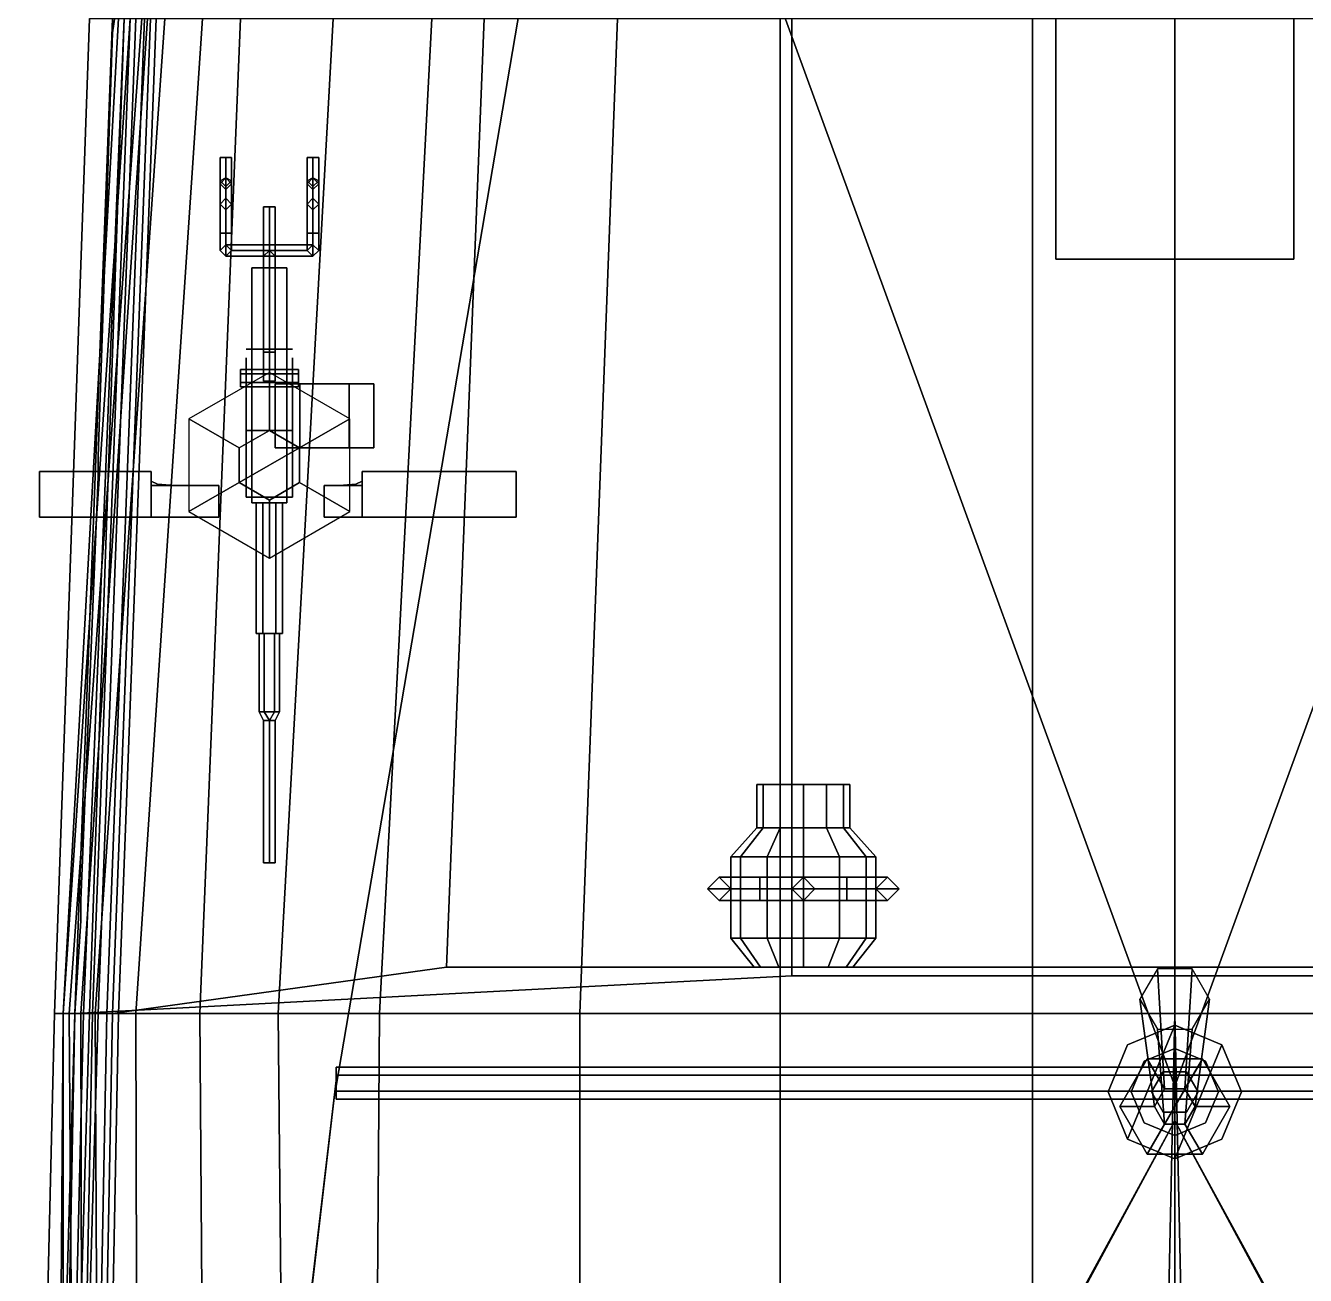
# Model space of a CAD drawing. Header units: millimetres. Extents: x -4.2 to 4.2, y -39.9 to 21.5.
# Drawn here: x -3.96 to 0.45, y -1.182 to 3.125 of the extents above; entities that cross this region are included whole.
import ezdxf

# ---------------------------------------------------------------- set-up
doc = ezdxf.new("R2010")
doc.units = ezdxf.units.MM
for name, color, linetype in [('gun', 1, 'Continuous'), ('railings', 6, 'Continuous'), ('sleeve', 5, 'Continuous'), ('superstructure', 3, 'Continuous'), ('turret', 2, 'Continuous')]:
    doc.layers.add(name, color=color, linetype=linetype)

msp = doc.modelspace()

# ---------------------------------------------------------------- linework, layer by layer
for points in [[(-3.74, 3.15, 1.76), (-3.62, 3.15, 1.76), (-3.76, -0.28, 1.75), (-3.86, -0.28, 1.75)], [(-3.74, 3.15, 1.89), (-3.74, 3.15, 1.76), (-3.86, -0.28, 1.75), (-3.86, -0.28, 1.88)], [(-3.62, 3.15, 1.9), (-3.74, 3.15, 1.89), (-3.86, -0.28, 1.88), (-3.74, -0.28, 1.89)], [(-3.6, 3.15, 0.4), (-3.56, 3.15), (-3.81, -0.28), (-3.83, -0.28, 0.4)], [(-3.62, 3.15, 1.76), (-3.64, 3.15, 0.93), (-3.83, -0.28, 0.93), (-3.76, -0.28, 1.75)], [(-3.64, 3.15, 0.93), (-3.6, 3.15, 0.4), (-3.83, -0.28, 0.4), (-3.83, -0.28, 0.93)], [(-3.56, 3.15), (-3.54, 3.15, -0.19), (-3.77, -0.28, -0.19), (-3.81, -0.28)], [(-3.66, 3.15, 2.86), (-3.66, 3.15, 2.75), (-3.79, -0.28, 2.75), (-3.79, -0.28, 2.86)], [(-3.66, 3.15, 2.75), (-3.58, 3.15, 2.74), (-3.71, -0.28, 2.74), (-3.79, -0.28, 2.75)], [(-3.54, 3.15, -0.19), (-3.48, 3.15, -0.43), (-3.72, -0.28, -0.43), (-3.77, -0.28, -0.19)], [(-3.58, 3.15, 2.74), (-3.62, 3.15, 1.9), (-3.74, -0.28, 1.89), (-3.71, -0.28, 2.74)], [(-3.48, 3.15, -0.43), (-3.35, 3.15, -0.81), (-3.58, -0.28, -0.81), (-3.72, -0.28, -0.43)], [(-3.66, -0.28, 1.89), (-2.51, -0.12, 1.89), (-2.38, 3.15, 1.9), (-3.53, 3.15, 1.9)], [(-3.35, 3.15, -0.81), (-3.22, 3.15, -1.08), (-3.36, -0.28, -1.19), (-3.58, -0.28, -0.81)], [(-3.22, 3.15, -1.08), (-2.9, 3.15, -1.46), (-3.09, -0.28, -1.46), (-3.36, -0.28, -1.19)], [(-2.9, 3.15, -1.46), (-2.56, 3.15, -1.69), (-2.74, -0.28, -1.69), (-3.09, -0.28, -1.46)], [(-2.56, 3.15, -1.69), (-1.92, 3.15, -2), (-2.05, -0.28, -2.01), (-2.74, -0.28, -1.69)], [(-1.92, 3.15, -2), (-1.36, 3.15, -2.19), (-1.36, -0.28, -2.19), (-2.05, -0.28, -2.01)], [(-1.36, 3.15, -2.19), (-0.49, 3.15, -2.33), (-0.49, -0.28, -2.33), (-1.36, -0.28, -2.19)], [(0, -0.28, -2.33), (-0.49, -0.28, -2.33), (-0.49, 3.15, -2.33), (0, 3.15, -2.33)], [(0, 3.15, -2.33), (0.49, 3.15, -2.33), (0.49, -0.28, -2.33), (0, -0.28, -2.33)], [(-3.2239, 1.67, 5.39), (-3.12, 1.73, 5.39), (-3.12, 1.93, 4.15), (-3.3971, 1.77, 4.15)], [(-3.12, 1.73, 5.39), (-3.0161, 1.67, 5.39), (-2.8429, 1.77, 4.15), (-3.12, 1.93, 4.15)], [(-3.2239, 1.55, 5.39), (-3.2239, 1.67, 5.39), (-3.3971, 1.77, 4.15), (-3.3971, 1.45, 4.15)], [(-3.0161, 1.67, 5.39), (-3.0161, 1.55, 5.39), (-2.8429, 1.45, 4.15), (-2.8429, 1.77, 4.15)], [(-3.12, 1.49, 5.39), (-3.2239, 1.55, 5.39), (-3.3971, 1.45, 4.15), (-3.12, 1.29, 4.15)], [(-3.0161, 1.55, 5.39), (-3.12, 1.49, 5.39), (-3.12, 1.29, 4.15), (-2.8429, 1.45, 4.15)], [(-3.66, -0.28, 1.89), (3.66, -0.28, 1.89), (2.51, -0.12, 1.89), (-2.51, -0.12, 1.89)], [(-0.06, -0.1261, 1.89), (-0.12, -0.23, 1.89), (-0.07, -0.6, 15.18), (-0.035, -0.5394, 15.18)], [(0.06, -0.1261, 1.89), (-0.06, -0.1261, 1.89), (-0.035, -0.5394, 15.18), (0.035, -0.5394, 15.18)], [(0.12, -0.23, 1.89), (0.06, -0.1261, 1.89), (0.035, -0.5394, 15.18), (0.07, -0.6, 15.18)], [(-0.12, -0.23, 1.89), (-0.06, -0.3339, 1.89), (-0.035, -0.6606, 15.18), (-0.07, -0.6, 15.18)], [(0.06, -0.3339, 1.89), (0.12, -0.23, 1.89), (0.07, -0.6, 15.18), (0.035, -0.6606, 15.18)], [(-3.74, -0.28, 1.89), (-3.86, -0.28, 1.88), (-3.96, -4.44, 1.91), (-3.86, -4.44, 1.92)], [(-3.86, -0.28, 1.75), (-3.76, -0.28, 1.75), (-3.86, -4.44, 1.78), (-3.96, -4.44, 1.83)], [(-3.86, -0.28, 1.88), (-3.86, -0.28, 1.75), (-3.96, -4.44, 1.83), (-3.96, -4.44, 1.91)], [(-3.79, -0.28, 2.86), (-3.79, -0.28, 2.75), (-3.91, -4.44, 2.69), (-3.87, -4.44, 2.82)], [(-3.79, -0.28, 2.75), (-3.71, -0.28, 2.74), (-3.83, -4.44, 2.68), (-3.91, -4.44, 2.69)], [(-3.71, -0.28, 2.74), (-3.74, -0.28, 1.89), (-3.86, -4.44, 1.92), (-3.83, -4.44, 2.68)], [(-3.76, -0.28, 1.75), (-3.83, -0.28, 0.93), (-3.86, -4.44, 0.93), (-3.86, -4.44, 1.78)], [(-3.83, -0.28, 0.93), (-3.83, -0.28, 0.4), (-3.83, -4.44, 0.4), (-3.86, -4.44, 0.93)], [(-3.83, -0.28, 0.4), (-3.81, -0.28), (-3.78, -4.44), (-3.83, -4.44, 0.4)], [(-3.81, -0.28), (-3.77, -0.28, -0.19), (-3.76, -4.44, -0.19), (-3.78, -4.44)], [(-3.77, -0.28, -0.19), (-3.72, -0.28, -0.43), (-3.7, -4.44, -0.43), (-3.76, -4.44, -0.19)], [(-3.74, -4.44, 1.92), (3.74, -4.44, 1.92), (3.66, -0.28, 1.89), (-3.66, -0.28, 1.89)], [(-3.72, -0.28, -0.43), (-3.58, -0.28, -0.81), (-3.57, -4.44, -0.81), (-3.7, -4.44, -0.43)], [(-3.58, -0.28, -0.81), (-3.36, -0.28, -1.19), (-3.33, -4.44, -1.19), (-3.57, -4.44, -0.81)], [(-3.36, -0.28, -1.19), (-3.09, -0.28, -1.46), (-3.05, -4.44, -1.46), (-3.33, -4.44, -1.19)], [(-3.09, -0.28, -1.46), (-2.74, -0.28, -1.69), (-2.77, -4.44, -1.65), (-3.05, -4.44, -1.46)], [(-2.74, -0.28, -1.69), (-2.05, -0.28, -2.01), (-2.05, -4.44, -2.01), (-2.77, -4.44, -1.65)], [(-2.05, -0.28, -2.01), (-1.36, -0.28, -2.19), (-1.36, -4.44, -2.19), (-2.05, -4.44, -2.01)], [(-1.36, -0.28, -2.19), (-0.49, -0.28, -2.33), (-0.49, -4.44, -2.33), (-1.36, -4.44, -2.19)], [(-0.09, -4.44, -2.33), (-0.49, -4.44, -2.33), (-0.49, -0.28, -2.33), (0, -0.28, -2.33)], [(0, -4.44, -2.39), (-0.09, -4.44, -2.37), (0, -0.28, -2.33)], [(0, -0.28, -2.33), (0, -0.28, -2.33), (0.09, -4.44, -2.37), (0, -4.44, -2.39)], [(0, -0.28, -2.33), (0.49, -0.28, -2.33), (0.49, -4.44, -2.33), (0.09, -4.44, -2.33)], [(0, -0.28, -2.33), (0, -0.28, -2.33), (0.09, -4.44, -2.33), (0.09, -4.44, -2.37)], [(-0.1626, -0.7126, 16.32), (0, -0.32, 16.32), (-0.1626, -0.3874, 16.32), (-0.23, -0.55, 16.32)], [(0, -0.32, 16.01), (-0.1626, -0.3874, 16.01), (-0.1626, -0.3874, 16.32), (0, -0.32, 16.32)], [(0, -0.78, 16.32), (0.1626, -0.3874, 16.32), (0, -0.32, 16.32), (-0.1626, -0.7126, 16.32)], [(-0.06, -0.3339, 1.89), (0.06, -0.3339, 1.89), (0.035, -0.6606, 15.18), (-0.035, -0.6606, 15.18)], [(0.1626, -0.3874, 16.01), (0, -0.32, 16.01), (0, -0.32, 16.32), (0.1626, -0.3874, 16.32)], [(-0.1626, -0.3874, 16.01), (-0.23, -0.55, 16.01), (-0.23, -0.55, 16.32), (-0.1626, -0.3874, 16.32)], [(0.1626, -0.7126, 16.32), (0.23, -0.55, 16.32), (0.1626, -0.3874, 16.32), (0, -0.78, 16.32)], [(0.23, -0.55, 16.01), (0.1626, -0.3874, 16.01), (0.1626, -0.3874, 16.32), (0.23, -0.55, 16.32)], [(-0.095, -0.4355, 15.25), (-0.19, -0.6, 15.25), (-0.19, -0.6, 15.65), (-0.095, -0.4355, 15.65)], [(-0.035, -0.5394, 15.18), (-0.07, -0.6, 15.18), (-0.19, -0.6, 15.25), (-0.095, -0.4355, 15.25)], [(-0.095, -0.7645, 15.65), (0.095, -0.4355, 15.65), (-0.095, -0.4355, 15.65), (-0.19, -0.6, 15.65)], [(0, -0.4, 15.78), (-0.1061, -0.4439, 15.78), (-0.1061, -0.4439, 16.01), (0, -0.4, 16.01)], [(0.095, -0.4355, 15.25), (-0.095, -0.4355, 15.25), (-0.095, -0.4355, 15.65), (0.095, -0.4355, 15.65)], [(0.035, -0.5394, 15.18), (-0.035, -0.5394, 15.18), (-0.095, -0.4355, 15.25), (0.095, -0.4355, 15.25)], [(0.095, -0.7645, 15.65), (0.19, -0.6, 15.65), (0.095, -0.4355, 15.65), (-0.095, -0.7645, 15.65)], [(0.1061, -0.4439, 15.78), (0, -0.4, 15.78), (0, -0.4, 16.01), (0.1061, -0.4439, 16.01)], [(0.07, -0.6, 15.18), (0.035, -0.5394, 15.18), (0.095, -0.4355, 15.25), (0.19, -0.6, 15.25)], [(0.19, -0.6, 15.25), (0.095, -0.4355, 15.25), (0.095, -0.4355, 15.65), (0.19, -0.6, 15.65)], [(-2.89, -0.465, 12.26), (-2.89, -0.4925, 12.3076), (2.89, -0.4925, 12.3076), (2.89, -0.465, 12.26)], [(-2.89, -0.4925, 12.2124), (-2.89, -0.465, 12.26), (2.89, -0.465, 12.26), (2.89, -0.4925, 12.2124)], [(-0.1061, -0.4439, 15.78), (-0.15, -0.55, 15.78), (-0.15, -0.55, 16.01), (-0.1061, -0.4439, 16.01)], [(-0.04, -0.4807, 15.65), (-0.08, -0.55, 15.65), (-0.08, -0.55, 15.78), (-0.04, -0.4807, 15.78)], [(0.04, -0.4807, 15.65), (-0.04, -0.4807, 15.65), (-0.04, -0.4807, 15.78), (0.04, -0.4807, 15.78)], [(0.08, -0.55, 15.65), (0.04, -0.4807, 15.65), (0.04, -0.4807, 15.78), (0.08, -0.55, 15.78)], [(0.15, -0.55, 15.78), (0.1061, -0.4439, 15.78), (0.1061, -0.4439, 16.01), (0.15, -0.55, 16.01)], [(-2.89, -0.4925, 12.3076), (-2.89, -0.5475, 12.3076), (2.89, -0.5475, 12.3076), (2.89, -0.4925, 12.3076)], [(-2.89, -0.5475, 12.2124), (-2.89, -0.4925, 12.2124), (2.89, -0.4925, 12.2124), (2.89, -0.5475, 12.2124)], [(-2.89, -0.5475, 12.3076), (-2.89, -0.575, 12.26), (2.89, -0.575, 12.26), (2.89, -0.5475, 12.3076)], [(-2.89, -0.575, 12.26), (-2.89, -0.5475, 12.2124), (2.89, -0.5475, 12.2124), (2.89, -0.575, 12.26)], [(-0.23, -0.55, 16.01), (-0.1626, -0.7126, 16.01), (-0.1626, -0.7126, 16.32), (-0.23, -0.55, 16.32)], [(-0.15, -0.55, 15.78), (-0.1061, -0.6561, 15.78), (-0.1061, -0.6561, 16.01), (-0.15, -0.55, 16.01)], [(-0.08, -0.55, 15.65), (-0.04, -0.6193, 15.65), (-0.04, -0.6193, 15.78), (-0.08, -0.55, 15.78)], [(0.04, -0.6193, 15.65), (0.08, -0.55, 15.65), (0.08, -0.55, 15.78), (0.04, -0.6193, 15.78)], [(0.1061, -0.6561, 15.78), (0.15, -0.55, 15.78), (0.15, -0.55, 16.01), (0.1061, -0.6561, 16.01)], [(0.1626, -0.7126, 16.01), (0.23, -0.55, 16.01), (0.23, -0.55, 16.32), (0.1626, -0.7126, 16.32)], [(-0.19, -0.6, 15.25), (-0.095, -0.7645, 15.25), (-0.095, -0.7645, 15.65), (-0.19, -0.6, 15.65)], [(-0.07, -0.6, 15.18), (-0.035, -0.6606, 15.18), (-0.095, -0.7645, 15.25), (-0.19, -0.6, 15.25)], [(0.035, -0.6606, 15.18), (0.07, -0.6, 15.18), (0.19, -0.6, 15.25), (0.095, -0.7645, 15.25)], [(0.095, -0.7645, 15.25), (0.19, -0.6, 15.25), (0.19, -0.6, 15.65), (0.095, -0.7645, 15.65)], [(-0.1061, -0.6561, 15.78), (0, -0.7, 15.78), (0, -0.7, 16.01), (-0.1061, -0.6561, 16.01)], [(-0.035, -0.6606, 15.18), (0.035, -0.6606, 15.18), (0.095, -0.7645, 15.25), (-0.095, -0.7645, 15.25)], [(-0.04, -0.6193, 15.65), (0.04, -0.6193, 15.65), (0.04, -0.6193, 15.78), (-0.04, -0.6193, 15.78)], [(0, -0.7, 15.78), (0.1061, -0.6561, 15.78), (0.1061, -0.6561, 16.01), (0, -0.7, 16.01)], [(-0.1626, -0.7126, 16.01), (0, -0.78, 16.01), (0, -0.78, 16.32), (-0.1626, -0.7126, 16.32)], [(0, -0.78, 16.01), (0.1626, -0.7126, 16.01), (0.1626, -0.7126, 16.32), (0, -0.78, 16.32)], [(-0.095, -0.7645, 15.25), (0.095, -0.7645, 15.25), (0.095, -0.7645, 15.65), (-0.095, -0.7645, 15.65)]]:
    msp.add_3dface(points)
at = {"color": 2}
for points in [[(-3.6, 3.15, 2.86), (-3.66, 3.15, 2.86), (-3.79, -0.28, 2.86), (-3.73, -0.28, 2.86)], [(-3.55, 3.15, 2.83), (-3.6, 3.15, 2.86), (-3.73, -0.28, 2.86), (-3.68, -0.28, 2.83)], [(-3.51, 3.15, 2.73), (-3.55, 3.15, 2.83), (-3.68, -0.28, 2.83), (-3.64, -0.28, 2.73)], [(-3.53, 3.15, 1.9), (-3.51, 3.15, 2.73), (-3.64, -0.28, 2.73), (-3.66, -0.28, 1.89)], [(-3.73, -0.28, 2.86), (-3.79, -0.28, 2.86), (-3.87, -4.44, 2.82), (-3.81, -4.44, 2.82)], [(-3.68, -0.28, 2.83), (-3.73, -0.28, 2.86), (-3.81, -4.44, 2.82), (-3.76, -4.44, 2.79)], [(-3.64, -0.28, 2.73), (-3.68, -0.28, 2.83), (-3.76, -4.44, 2.79), (-3.72, -4.44, 2.69)], [(-3.66, -0.28, 1.89), (-3.64, -0.28, 2.73), (-3.72, -4.44, 2.69), (-3.74, -4.44, 1.92)]]:
    msp.add_3dface(points, dxfattribs=at)
at = {"layer": 'gun'}
for points in [[(-3.14, 0.24, 5.62), (-3.12, 0.24, 5.64), (-3.12, 0.73, 5.64), (-3.14, 0.73, 5.62)], [(-3.12, 0.24, 5.6), (-3.14, 0.24, 5.62), (-3.14, 0.73, 5.62), (-3.12, 0.73, 5.6)], [(-3.12, 0.24, 5.64), (-3.1, 0.24, 5.62), (-3.1, 0.73, 5.62), (-3.12, 0.73, 5.64)], [(-3.1, 0.24, 5.62), (-3.12, 0.24, 5.6), (-3.12, 0.73, 5.6), (-3.1, 0.73, 5.62)], [(-3.14, 0.24, 5.62), (-3.12, 0.24, 5.6), (-3.1, 0.24, 5.62), (-3.12, 0.24, 5.64)]]:
    msp.add_3dface(points, dxfattribs=at)
at = {"layer": 'railings'}
for points in [[(-1.97, 4.87, 7.25), (-1.97, 4.87, 7.3), (-2.89, -0.53, 12.29), (-2.89, -0.53, 12.26)], [(-2.89, -0.53, 12.26), (-2.89, -0.53, 12.29), (-1.97, 4.87, 7.3), (-1.97, 4.87, 7.25)], [(0, -0.53, 14.8), (0, -0.53, 14.83), (-1.97, 4.87, 7.3), (-1.97, 4.87, 7.25)], [(-1.97, 4.87, 7.25), (-1.97, 4.87, 7.3), (0, -0.53, 14.83), (0, -0.53, 14.8)], [(0, -0.53, 14.8), (0, -0.53, 14.83), (1.97, 4.87, 7.3), (1.97, 4.87, 7.25)], [(1.97, 4.87, 7.25), (1.97, 4.87, 7.3), (0, -0.53, 14.83), (0, -0.53, 14.8)], [(-3.66, 3.1, 4.99), (-3.65, 3.17, 4.99), (-3.65, 3.17, 4.15), (-3.66, 3.1, 4.15)], [(-3.66, 3.1, 4.15), (-3.65, 3.17, 4.15), (-3.65, 3.17, 4.99), (-3.66, 3.1, 4.99)], [(-3.66, 3.1, 4.94), (-3.66, 3.1, 4.99), (-3.71, 1.64, 4.99), (-3.71, 1.64, 4.94)], [(-3.71, 1.64, 4.94), (-3.71, 1.64, 4.99), (-3.66, 3.1, 4.99), (-3.66, 3.1, 4.94)], [(-3.66, 3.1, 4.6), (-3.66, 3.1, 4.65), (-3.71, 1.64, 4.65), (-3.71, 1.64, 4.6)], [(-3.71, 1.64, 4.6), (-3.71, 1.64, 4.65), (-3.66, 3.1, 4.65), (-3.66, 3.1, 4.6)], [(-1.32, 2.51, 6.13), (-1.32, 2.58, 6.13), (-1.32, 2.58, 7.22), (-1.32, 2.51, 7.22)], [(-1.32, 2.51, 7.22), (-1.32, 2.58, 7.22), (-1.32, 2.58, 6.13), (-1.32, 2.51, 6.13)], [(-1.32, 2.51, 7.17), (-1.32, 2.51, 7.22), (-1.32, 1.45, 7.22), (-1.32, 1.45, 7.17)], [(-1.32, 1.45, 7.17), (-1.32, 1.45, 7.22), (-1.32, 2.51, 7.22), (-1.32, 2.51, 7.17)], [(-1.32, 2.51, 6.81), (-1.32, 2.51, 6.86), (-1.32, 1.45, 6.86), (-1.32, 1.45, 6.81)], [(-1.32, 1.45, 6.81), (-1.32, 1.45, 6.86), (-1.32, 2.51, 6.86), (-1.32, 2.51, 6.81)], [(-1.32, 1.45, 6.42), (-1.32, 1.45, 6.47), (-1.32, 2.51, 6.47), (-1.32, 2.51, 6.42)], [(-1.32, 2.51, 6.42), (-1.32, 2.51, 6.47), (-1.32, 1.45, 6.47), (-1.32, 1.45, 6.42)], [(-3.71, 1.57, 4.15), (-3.71, 1.64, 4.15), (-3.71, 1.64, 4.99), (-3.71, 1.57, 4.99)], [(-3.71, 1.57, 4.99), (-3.71, 1.64, 4.99), (-3.71, 1.64, 4.15), (-3.71, 1.57, 4.15)], [(-3.77, 0.11, 4.94), (-3.77, 0.11, 4.99), (-3.71, 1.57, 4.99), (-3.71, 1.57, 4.94)], [(-3.71, 1.57, 4.94), (-3.71, 1.57, 4.99), (-3.77, 0.11, 4.99), (-3.77, 0.11, 4.94)], [(-3.71, 1.57, 4.6), (-3.71, 1.57, 4.65), (-3.77, 0.11, 4.65), (-3.77, 0.11, 4.6)], [(-3.77, 0.11, 4.6), (-3.77, 0.11, 4.65), (-3.71, 1.57, 4.65), (-3.71, 1.57, 4.6)], [(-1.32, 1.38, 7.22), (-1.32, 1.45, 7.22), (-1.32, 1.45, 6.13), (-1.32, 1.38, 6.13)], [(-1.32, 1.38, 6.13), (-1.32, 1.45, 6.13), (-1.32, 1.45, 7.22), (-1.32, 1.38, 7.22)], [(-1.32, 0.15, 7.17), (-1.32, 0.15, 7.22), (-1.32, 1.38, 7.22), (-1.32, 1.38, 7.17)], [(-1.32, 1.38, 7.17), (-1.32, 1.38, 7.22), (-1.32, 0.15, 7.22), (-1.32, 0.15, 7.17)], [(-1.32, 0.15, 6.81), (-1.32, 0.15, 6.86), (-1.32, 1.38, 6.86), (-1.32, 1.38, 6.81)], [(-1.32, 1.38, 6.81), (-1.32, 1.38, 6.86), (-1.32, 0.15, 6.86), (-1.32, 0.15, 6.81)], [(-1.32, 1.38, 6.42), (-1.32, 1.38, 6.47), (-1.32, 0.15, 6.47), (-1.32, 0.15, 6.42)], [(-1.32, 0.15, 6.42), (-1.32, 0.15, 6.47), (-1.32, 1.38, 6.47), (-1.32, 1.38, 6.42)], [(-3.77, 0.04, 4.99), (-3.77, 0.11, 4.99), (-3.77, 0.11, 4.15), (-3.77, 0.04, 4.15)], [(-3.77, 0.04, 4.15), (-3.77, 0.11, 4.15), (-3.77, 0.11, 4.99), (-3.77, 0.04, 4.99)], [(-3.79, -0.28, 4.94), (-3.79, -0.28, 4.99), (-3.77, 0.04, 4.99), (-3.77, 0.04, 4.94)], [(-3.77, 0.04, 4.94), (-3.77, 0.04, 4.99), (-3.79, -0.28, 4.99), (-3.79, -0.28, 4.94)], [(-3.77, 0.04, 4.6), (-3.77, 0.04, 4.65), (-3.79, -0.28, 4.65), (-3.79, -0.28, 4.6)], [(-3.79, -0.28, 4.6), (-3.79, -0.28, 4.65), (-3.77, 0.04, 4.65), (-3.77, 0.04, 4.6)], [(-3.79, -0.28, 4.94), (-3.79, -0.28, 4.99), (3.79, -0.28, 4.99), (3.79, -0.28, 4.94)], [(3.79, -0.28, 4.94), (3.79, -0.28, 4.99), (-3.79, -0.28, 4.99), (-3.79, -0.28, 4.94)], [(-3.79, -0.28, 4.6), (-3.79, -0.28, 4.65), (3.79, -0.28, 4.65), (3.79, -0.28, 4.6)], [(3.79, -0.28, 4.6), (3.79, -0.28, 4.65), (-3.79, -0.28, 4.65), (-3.79, -0.28, 4.6)], [(-2.89, -0.51, 12.26), (-2.89, -0.51, 12.29), (-3.71, -7.53, 2.92), (-3.71, -7.45, 2.92)], [(-3.71, -7.45, 2.92), (-3.71, -7.53, 2.92), (-2.89, -0.51, 12.29), (-2.89, -0.51, 12.26)], [(-3.71, -7.45, 2.92), (-3.71, -7.53, 2.92), (0, -0.65, 14.83), (0, -0.65, 14.8)], [(0, -0.65, 14.8), (0, -0.65, 14.83), (-3.71, -7.53, 2.92), (-3.71, -7.45, 2.92)], [(0, -0.65, 14.8), (0, -0.65, 14.83), (0, -20.74, 5.25), (0, -20.74, 5.2)], [(0, -20.74, 5.2), (0, -20.74, 5.25), (0, -0.65, 14.83), (0, -0.65, 14.8)], [(0, -0.65, 14.8), (0, -0.65, 14.83), (3.71, -7.53, 2.92), (3.71, -7.45, 2.92)], [(3.71, -7.45, 2.92), (3.71, -7.53, 2.92), (0, -0.65, 14.83), (0, -0.65, 14.8)]]:
    msp.add_3dface(points, dxfattribs=at)
at = {"layer": 'sleeve'}
for points in [[(-3.29, 2.67, 5.89), (-3.27, 2.67, 5.87), (-3.27, 2.6, 5.87), (-3.29, 2.58, 5.89)], [(-3.27, 2.67, 5.91), (-3.29, 2.67, 5.89), (-3.29, 2.58, 5.89), (-3.27, 2.56, 5.91)], [(-3.27, 2.67, 5.87), (-3.29, 2.67, 5.89), (-3.27, 2.67, 5.91), (-3.25, 2.67, 5.89)], [(-3.27, 2.67, 5.87), (-3.25, 2.67, 5.89), (-3.25, 2.58, 5.89), (-3.27, 2.6, 5.87)], [(-3.25, 2.67, 5.89), (-3.27, 2.67, 5.91), (-3.27, 2.56, 5.91), (-3.25, 2.58, 5.89)], [(-2.97, 2.67, 5.87), (-2.99, 2.67, 5.89), (-2.97, 2.67, 5.91), (-2.95, 2.67, 5.89)], [(-2.99, 2.67, 5.89), (-2.97, 2.67, 5.87), (-2.97, 2.6, 5.87), (-2.99, 2.58, 5.89)], [(-2.97, 2.67, 5.91), (-2.99, 2.67, 5.89), (-2.99, 2.58, 5.89), (-2.97, 2.56, 5.91)], [(-2.97, 2.67, 5.87), (-2.95, 2.67, 5.89), (-2.95, 2.58, 5.89), (-2.97, 2.6, 5.87)], [(-2.95, 2.67, 5.89), (-2.97, 2.67, 5.91), (-2.97, 2.56, 5.91), (-2.95, 2.58, 5.89)], [(-3.27, 2.57, 5.65), (-3.29, 2.59, 5.68), (-3.27, 2.6, 5.7), (-3.25, 2.59, 5.68)], [(-3.27, 2.6, 5.7), (-3.29, 2.59, 5.68), (-3.29, 2.51, 5.73), (-3.27, 2.53, 5.75)], [(-3.27, 2.53, 5.82), (-3.29, 2.51, 5.84), (-3.29, 2.58, 5.89), (-3.27, 2.6, 5.87)], [(-3.29, 2.59, 5.68), (-3.27, 2.57, 5.65), (-3.27, 2.49, 5.71), (-3.29, 2.51, 5.73)], [(-3.29, 2.51, 5.84), (-3.27, 2.49, 5.86), (-3.27, 2.56, 5.91), (-3.29, 2.58, 5.89)], [(-3.25, 2.59, 5.68), (-3.27, 2.6, 5.7), (-3.27, 2.53, 5.75), (-3.25, 2.51, 5.73)], [(-3.25, 2.51, 5.84), (-3.27, 2.53, 5.82), (-3.27, 2.6, 5.87), (-3.25, 2.58, 5.89)], [(-3.27, 2.57, 5.65), (-3.25, 2.59, 5.68), (-3.25, 2.51, 5.73), (-3.27, 2.49, 5.71)], [(-3.27, 2.49, 5.86), (-3.25, 2.51, 5.84), (-3.25, 2.58, 5.89), (-3.27, 2.56, 5.91)], [(-2.97, 2.57, 5.65), (-2.99, 2.59, 5.68), (-2.97, 2.6, 5.7), (-2.95, 2.59, 5.68)], [(-2.97, 2.6, 5.7), (-2.99, 2.59, 5.68), (-2.99, 2.51, 5.73), (-2.97, 2.53, 5.75)], [(-2.97, 2.53, 5.82), (-2.99, 2.51, 5.84), (-2.99, 2.58, 5.89), (-2.97, 2.6, 5.87)], [(-2.99, 2.59, 5.68), (-2.97, 2.57, 5.65), (-2.97, 2.49, 5.71), (-2.99, 2.51, 5.73)], [(-2.99, 2.51, 5.84), (-2.97, 2.49, 5.86), (-2.97, 2.56, 5.91), (-2.99, 2.58, 5.89)], [(-2.95, 2.59, 5.68), (-2.97, 2.6, 5.7), (-2.97, 2.53, 5.75), (-2.95, 2.51, 5.73)], [(-2.95, 2.51, 5.84), (-2.97, 2.53, 5.82), (-2.97, 2.6, 5.87), (-2.95, 2.58, 5.89)], [(-2.97, 2.57, 5.65), (-2.95, 2.59, 5.68), (-2.95, 2.51, 5.73), (-2.97, 2.49, 5.71)], [(-2.97, 2.49, 5.86), (-2.95, 2.51, 5.84), (-2.95, 2.58, 5.89), (-2.97, 2.56, 5.91)], [(-3.27, 2.53, 5.75), (-3.29, 2.51, 5.73), (-3.29, 2.51, 5.84), (-3.27, 2.53, 5.82)], [(-3.25, 2.51, 5.73), (-3.27, 2.53, 5.75), (-3.27, 2.53, 5.82), (-3.25, 2.51, 5.84)], [(-2.97, 2.53, 5.75), (-2.99, 2.51, 5.73), (-2.99, 2.51, 5.84), (-2.97, 2.53, 5.82)], [(-2.95, 2.51, 5.73), (-2.97, 2.53, 5.75), (-2.97, 2.53, 5.82), (-2.95, 2.51, 5.84)], [(-3.29, 2.41, 5.79), (-3.27, 2.41, 5.81), (-3.27, 2.49, 5.81), (-3.29, 2.51, 5.79)], [(-3.27, 2.41, 5.77), (-3.29, 2.41, 5.79), (-3.29, 2.51, 5.79), (-3.27, 2.49, 5.77)], [(-3.29, 2.51, 5.73), (-3.27, 2.49, 5.71), (-3.27, 2.49, 5.86), (-3.29, 2.51, 5.84)], [(-3.27, 2.41, 5.81), (-3.25, 2.41, 5.79), (-3.25, 2.51, 5.79), (-3.27, 2.49, 5.81)], [(-3.25, 2.41, 5.79), (-3.27, 2.41, 5.77), (-3.27, 2.49, 5.77), (-3.25, 2.51, 5.79)], [(-3.27, 2.49, 5.71), (-3.25, 2.51, 5.73), (-3.25, 2.51, 5.84), (-3.27, 2.49, 5.86)], [(-3.14, 2, 5.94), (-3.12, 2, 5.96), (-3.12, 2.5, 5.96), (-3.14, 2.5, 5.94)], [(-3.12, 2, 5.92), (-3.14, 2, 5.94), (-3.14, 2.5, 5.94), (-3.12, 2.5, 5.92)], [(-3.12, 2.5, 5.96), (-3.1, 2.5, 5.94), (-3.12, 2.5, 5.92), (-3.14, 2.5, 5.94)], [(-3.12, 2, 5.96), (-3.1, 2, 5.94), (-3.1, 2.5, 5.94), (-3.12, 2.5, 5.96)], [(-3.1, 2, 5.94), (-3.12, 2, 5.92), (-3.12, 2.5, 5.92), (-3.1, 2.5, 5.94)], [(-2.99, 2.41, 5.79), (-2.97, 2.41, 5.81), (-2.97, 2.49, 5.81), (-2.99, 2.51, 5.79)], [(-2.97, 2.41, 5.77), (-2.99, 2.41, 5.79), (-2.99, 2.51, 5.79), (-2.97, 2.49, 5.77)], [(-2.99, 2.51, 5.73), (-2.97, 2.49, 5.71), (-2.97, 2.49, 5.86), (-2.99, 2.51, 5.84)], [(-2.97, 2.41, 5.81), (-2.95, 2.41, 5.79), (-2.95, 2.51, 5.79), (-2.97, 2.49, 5.81)], [(-2.95, 2.41, 5.79), (-2.97, 2.41, 5.77), (-2.97, 2.49, 5.77), (-2.95, 2.51, 5.79)], [(-2.97, 2.49, 5.71), (-2.95, 2.51, 5.73), (-2.95, 2.51, 5.84), (-2.97, 2.49, 5.86)], [(-3.29, 2.35, 5.73), (-3.27, 2.33, 5.75), (-3.27, 2.41, 5.81), (-3.29, 2.41, 5.79)], [(-3.27, 2.37, 5.71), (-3.29, 2.35, 5.73), (-3.29, 2.41, 5.79), (-3.27, 2.41, 5.77)], [(-3.27, 2.33, 5.75), (-3.25, 2.35, 5.73), (-3.25, 2.41, 5.79), (-3.27, 2.41, 5.81)], [(-3.25, 2.35, 5.73), (-3.27, 2.37, 5.71), (-3.27, 2.41, 5.77), (-3.25, 2.41, 5.79)], [(-2.99, 2.35, 5.73), (-2.97, 2.33, 5.75), (-2.97, 2.41, 5.81), (-2.99, 2.41, 5.79)], [(-2.97, 2.37, 5.71), (-2.99, 2.35, 5.73), (-2.99, 2.41, 5.79), (-2.97, 2.41, 5.77)], [(-2.97, 2.33, 5.75), (-2.95, 2.35, 5.73), (-2.95, 2.41, 5.79), (-2.97, 2.41, 5.81)], [(-2.95, 2.35, 5.73), (-2.97, 2.37, 5.71), (-2.97, 2.41, 5.77), (-2.95, 2.41, 5.79)], [(-3.27, 2.37, 5.55), (-3.29, 2.35, 5.53), (-3.29, 2.35, 5.73), (-3.27, 2.37, 5.71)], [(-3.29, 2.35, 5.53), (-3.27, 2.33, 5.55), (-3.27, 2.33, 5.75), (-3.29, 2.35, 5.73)], [(-3.25, 2.35, 5.53), (-3.27, 2.37, 5.55), (-3.27, 2.37, 5.71), (-3.25, 2.35, 5.73)], [(-2.99, 2.35, 5.57), (-2.97, 2.37, 5.55), (-3.27, 2.37, 5.55), (-3.25, 2.35, 5.57)], [(-2.97, 2.37, 5.55), (-2.99, 2.35, 5.53), (-3.25, 2.35, 5.53), (-3.27, 2.37, 5.55)], [(-2.97, 2.33, 5.55), (-2.99, 2.35, 5.57), (-3.25, 2.35, 5.57), (-3.27, 2.33, 5.55)], [(-2.99, 2.35, 5.53), (-2.97, 2.33, 5.55), (-3.27, 2.33, 5.55), (-3.25, 2.35, 5.53)], [(-3.27, 2.33, 5.55), (-3.25, 2.35, 5.53), (-3.25, 2.35, 5.73), (-3.27, 2.33, 5.75)], [(-3.14, 1.9, 5.55), (-3.12, 1.9, 5.57), (-3.12, 2.35, 5.57), (-3.14, 2.33, 5.55)], [(-3.12, 1.9, 5.53), (-3.14, 1.9, 5.55), (-3.14, 2.33, 5.55), (-3.12, 2.35, 5.53)], [(-3.12, 1.9, 5.57), (-3.1, 1.9, 5.55), (-3.1, 2.33, 5.55), (-3.12, 2.35, 5.57)], [(-3.1, 1.9, 5.55), (-3.12, 1.9, 5.53), (-3.12, 2.35, 5.53), (-3.1, 2.33, 5.55)], [(-2.97, 2.37, 5.55), (-2.99, 2.35, 5.53), (-2.99, 2.35, 5.73), (-2.97, 2.37, 5.71)], [(-2.99, 2.35, 5.53), (-2.97, 2.33, 5.55), (-2.97, 2.33, 5.75), (-2.99, 2.35, 5.73)], [(-2.95, 2.35, 5.53), (-2.97, 2.37, 5.55), (-2.97, 2.37, 5.71), (-2.95, 2.35, 5.73)], [(-2.97, 2.33, 5.55), (-2.95, 2.35, 5.53), (-2.95, 2.35, 5.73), (-2.97, 2.33, 5.75)], [(-3.06, 2.29, 5.69), (-3.18, 2.29, 5.69), (-3.18, 1.48, 5.69), (-3.06, 1.48, 5.69)], [(-3.06, 1.48, 5.57), (-3.18, 1.48, 5.57), (-3.18, 2.29, 5.57), (-3.06, 2.29, 5.57)], [(-3.18, 2.29, 5.69), (-3.18, 2.29, 5.57), (-3.18, 1.48, 5.57), (-3.18, 1.48, 5.69)], [(-3.06, 2.29, 5.57), (-3.18, 2.29, 5.57), (-3.18, 2.29, 5.69), (-3.06, 2.29, 5.69)], [(-3.12, 2.01, 5.69), (-3.12, 2.15, 5.93), (-3.12, 2.25, 5.93), (-3.12, 2.1, 5.69)], [(-3.12, 2.1, 5.69), (-3.12, 2.25, 5.93), (-3.12, 2.15, 5.93), (-3.12, 2.01, 5.69)], [(-3.06, 1.48, 5.69), (-3.06, 1.48, 5.57), (-3.06, 2.29, 5.57), (-3.06, 2.29, 5.69)], [(-3.04, 2.01, 6.04), (-3.08, 2.01, 6.1093), (-3.16, 2.01, 6.1093), (-3.2, 2.01, 6.04)], [(-3.2, 2.01, 6.04), (-3.16, 2.01, 6.1093), (-3.08, 2.01, 6.1093), (-3.04, 2.01, 6.04)], [(-3.16, 2.01, 5.9707), (-3.2, 2.01, 6.04), (-3.04, 2.01, 6.04), (-3.08, 2.01, 5.9707)], [(-3.08, 2.01, 5.9707), (-3.04, 2.01, 6.04), (-3.2, 2.01, 6.04), (-3.16, 2.01, 5.9707)], [(-3.14, 2, 5.94), (-3.12, 2, 5.92), (-3.1, 2, 5.94), (-3.12, 2, 5.96)], [(-3.22, 1.94, 5.61), (-3.22, 1.925, 5.636), (-3.02, 1.925, 5.636), (-3.02, 1.94, 5.61)], [(-3.22, 1.925, 5.584), (-3.22, 1.94, 5.61), (-3.02, 1.94, 5.61), (-3.02, 1.925, 5.584)], [(-3.22, 1.94, 5.61), (-3.22, 1.88, 5.61), (-3.22, 1.895, 5.636), (-3.22, 1.925, 5.636)], [(-3.22, 1.925, 5.584), (-3.22, 1.895, 5.584), (-3.22, 1.88, 5.61), (-3.22, 1.94, 5.61)], [(-3.22, 1.925, 5.636), (-3.22, 1.895, 5.636), (-3.02, 1.895, 5.636), (-3.02, 1.925, 5.636)], [(-3.22, 1.895, 5.584), (-3.22, 1.925, 5.584), (-3.02, 1.925, 5.584), (-3.02, 1.895, 5.584)], [(-3.02, 1.925, 5.636), (-3.02, 1.895, 5.636), (-3.02, 1.88, 5.61), (-3.02, 1.94, 5.61)], [(-3.02, 1.94, 5.61), (-3.02, 1.88, 5.61), (-3.02, 1.895, 5.584), (-3.02, 1.925, 5.584)], [(-3.22, 1.895, 5.636), (-3.22, 1.88, 5.61), (-3.02, 1.88, 5.61), (-3.02, 1.895, 5.636)], [(-3.22, 1.88, 5.61), (-3.22, 1.895, 5.584), (-3.02, 1.895, 5.584), (-3.02, 1.88, 5.61)], [(-3.015, 1.67, 5.6028), (-3.1, 1.67, 5.75), (-3.1, 1.89, 5.75), (-3.015, 1.89, 5.6028)], [(-2.845, 1.89, 5.6028), (-3.015, 1.89, 5.6028), (-3.1, 1.89, 5.75), (-2.76, 1.89, 5.75)], [(-3.1, 1.67, 5.75), (-3.015, 1.67, 5.8972), (-3.015, 1.89, 5.8972), (-3.1, 1.89, 5.75)], [(-2.76, 1.89, 5.75), (-3.1, 1.89, 5.75), (-3.015, 1.89, 5.8972), (-2.845, 1.89, 5.8972)], [(-3.015, 1.67, 5.8972), (-2.845, 1.67, 5.8972), (-2.845, 1.89, 5.8972), (-3.015, 1.89, 5.8972)], [(-2.845, 1.67, 5.6028), (-3.015, 1.67, 5.6028), (-3.015, 1.89, 5.6028), (-2.845, 1.89, 5.6028)], [(-2.76, 1.67, 5.75), (-2.845, 1.67, 5.6028), (-2.845, 1.89, 5.6028), (-2.76, 1.89, 5.75)], [(-2.845, 1.67, 5.8972), (-2.76, 1.67, 5.75), (-2.76, 1.89, 5.75), (-2.845, 1.89, 5.8972)], [(-3.015, 1.67, 5.6028), (-2.845, 1.67, 5.6028), (-2.76, 1.67, 5.75), (-3.1, 1.67, 5.75)], [(-3.1, 1.67, 5.75), (-2.76, 1.67, 5.75), (-2.845, 1.67, 5.8972), (-3.015, 1.67, 5.8972)], [(-3.18, 1.48, 5.69), (-3.18, 1.48, 5.57), (-3.06, 1.48, 5.57), (-3.06, 1.48, 5.69)], [(-3.165, 1.03, 5.62), (-3.1425, 1.03, 5.659), (-3.1425, 1.48, 5.659), (-3.165, 1.48, 5.62)], [(-3.1425, 1.03, 5.581), (-3.165, 1.03, 5.62), (-3.165, 1.48, 5.62), (-3.1425, 1.48, 5.581)], [(-3.1425, 1.03, 5.659), (-3.0975, 1.03, 5.659), (-3.0975, 1.48, 5.659), (-3.1425, 1.48, 5.659)], [(-3.0975, 1.03, 5.581), (-3.1425, 1.03, 5.581), (-3.1425, 1.48, 5.581), (-3.0975, 1.48, 5.581)], [(-3.0975, 1.03, 5.659), (-3.075, 1.03, 5.62), (-3.075, 1.48, 5.62), (-3.0975, 1.48, 5.659)], [(-3.075, 1.03, 5.62), (-3.0975, 1.03, 5.581), (-3.0975, 1.48, 5.581), (-3.075, 1.48, 5.62)], [(-3.165, 1.03, 5.62), (-3.075, 1.03, 5.62), (-3.0975, 1.03, 5.659), (-3.1425, 1.03, 5.659)], [(-3.1425, 1.03, 5.581), (-3.0975, 1.03, 5.581), (-3.075, 1.03, 5.62), (-3.165, 1.03, 5.62)], [(-3.155, 0.76, 5.62), (-3.1375, 0.76, 5.6503), (-3.1375, 1.03, 5.6503), (-3.155, 1.03, 5.62)], [(-3.1375, 0.76, 5.5897), (-3.155, 0.76, 5.62), (-3.155, 1.03, 5.62), (-3.1375, 1.03, 5.5897)], [(-3.1375, 0.76, 5.6503), (-3.1025, 0.76, 5.6503), (-3.1025, 1.03, 5.6503), (-3.1375, 1.03, 5.6503)], [(-3.1025, 0.76, 5.5897), (-3.1375, 0.76, 5.5897), (-3.1375, 1.03, 5.5897), (-3.1025, 1.03, 5.5897)], [(-3.1025, 0.76, 5.6503), (-3.085, 0.76, 5.62), (-3.085, 1.03, 5.62), (-3.1025, 1.03, 5.6503)], [(-3.085, 0.76, 5.62), (-3.1025, 0.76, 5.5897), (-3.1025, 1.03, 5.5897), (-3.085, 1.03, 5.62)], [(-3.14, 0.73, 5.62), (-3.12, 0.73, 5.64), (-3.1375, 0.76, 5.6503), (-3.155, 0.76, 5.62)], [(-3.12, 0.73, 5.6), (-3.14, 0.73, 5.62), (-3.155, 0.76, 5.62), (-3.1375, 0.76, 5.5897)], [(-3.12, 0.73, 5.64), (-3.12, 0.73, 5.64), (-3.1025, 0.76, 5.6503), (-3.1375, 0.76, 5.6503)], [(-3.12, 0.73, 5.6), (-3.12, 0.73, 5.6), (-3.1375, 0.76, 5.5897), (-3.1025, 0.76, 5.5897)], [(-3.12, 0.73, 5.64), (-3.1, 0.73, 5.62), (-3.085, 0.76, 5.62), (-3.1025, 0.76, 5.6503)], [(-3.1, 0.73, 5.62), (-3.12, 0.73, 5.6), (-3.1025, 0.76, 5.5897), (-3.085, 0.76, 5.62)]]:
    msp.add_3dface(points, dxfattribs=at)
at = {"layer": 'superstructure'}
for points in [[(-0.41, 3.4, 6.77), (-0.41, 3.4, 6.13), (-0.41, 2.32, 6.13), (-0.41, 2.32, 6.77)], [(-0.41, 2.32, 6.77), (0.41, 2.32, 6.77), (0.41, 3.4, 6.77), (-0.41, 3.4, 6.77)], [(0.41, 2.32, 6.77), (0.41, 2.32, 6.13), (0.41, 3.4, 6.13), (0.41, 3.4, 6.77)], [(-3.66, 3.15, 4.15), (-3.66, 3.15, 4.04), (-3.79, -0.28, 4.04), (-3.79, -0.28, 4.15)], [(-1.32, 3.15, 4.15), (-3.66, 3.15, 4.15), (-3.79, -0.28, 4.15), (-1.32, -0.15, 4.15)], [(-2.38, 3.15, 4.04), (-2.38, 3.15, 1.9), (-2.51, -0.12, 1.89), (-2.51, -0.12, 4.04)], [(-1.32, 3.15, 6.13), (-1.32, 3.15, 4.15), (-1.32, -0.15, 4.15), (-1.32, -0.15, 6.13)], [(-1.32, -0.15, 6.13), (1.32, -0.15, 6.13), (1.32, 3.15, 6.13), (-1.32, 3.15, 6.13)], [(-0.41, 2.32, 6.13), (0.41, 2.32, 6.13), (0.41, 2.32, 6.77), (-0.41, 2.32, 6.77)], [(-1.44, 0.51, 7.62), (-1.28, 0.51, 7.46), (-1.36, 0.51, 7.4814), (-1.4186, 0.51, 7.54)], [(-1.4186, 0.51, 7.7), (-1.2, 0.51, 7.4814), (-1.28, 0.51, 7.46), (-1.44, 0.51, 7.62)], [(-1.4186, 0.36, 7.54), (-1.44, 0.36, 7.62), (-1.44, 0.51, 7.62), (-1.4186, 0.51, 7.54)], [(-1.44, 0.36, 7.62), (-1.4186, 0.36, 7.7), (-1.4186, 0.51, 7.7), (-1.44, 0.51, 7.62)], [(-1.36, 0.51, 7.7586), (-1.1414, 0.51, 7.54), (-1.2, 0.51, 7.4814), (-1.4186, 0.51, 7.7)], [(-1.36, 0.36, 7.4814), (-1.4186, 0.36, 7.54), (-1.4186, 0.51, 7.54), (-1.36, 0.51, 7.4814)], [(-1.4186, 0.36, 7.7), (-1.36, 0.36, 7.7586), (-1.36, 0.51, 7.7586), (-1.4186, 0.51, 7.7)], [(-1.28, 0.51, 7.78), (-1.12, 0.51, 7.62), (-1.1414, 0.51, 7.54), (-1.36, 0.51, 7.7586)], [(-1.28, 0.36, 7.46), (-1.36, 0.36, 7.4814), (-1.36, 0.51, 7.4814), (-1.28, 0.51, 7.46)], [(-1.36, 0.36, 7.7586), (-1.28, 0.36, 7.78), (-1.28, 0.51, 7.78), (-1.36, 0.51, 7.7586)], [(-1.2, 0.51, 7.7586), (-1.1414, 0.51, 7.7), (-1.12, 0.51, 7.62), (-1.28, 0.51, 7.78)], [(-1.2, 0.36, 7.4814), (-1.28, 0.36, 7.46), (-1.28, 0.51, 7.46), (-1.2, 0.51, 7.4814)], [(-1.28, 0.36, 7.78), (-1.2, 0.36, 7.7586), (-1.2, 0.51, 7.7586), (-1.28, 0.51, 7.78)], [(-1.1414, 0.36, 7.54), (-1.2, 0.36, 7.4814), (-1.2, 0.51, 7.4814), (-1.1414, 0.51, 7.54)], [(-1.2, 0.36, 7.7586), (-1.1414, 0.36, 7.7), (-1.1414, 0.51, 7.7), (-1.2, 0.51, 7.7586)], [(-1.12, 0.36, 7.62), (-1.1414, 0.36, 7.54), (-1.1414, 0.51, 7.54), (-1.12, 0.51, 7.62)], [(-1.1414, 0.36, 7.7), (-1.12, 0.36, 7.62), (-1.12, 0.51, 7.62), (-1.1414, 0.51, 7.7)], [(-1.4965, 0.26, 7.495), (-1.53, 0.26, 7.62), (-1.44, 0.36, 7.62), (-1.4186, 0.36, 7.54)], [(-1.53, 0.26, 7.62), (-1.4965, 0.26, 7.745), (-1.4186, 0.36, 7.7), (-1.44, 0.36, 7.62)], [(-1.405, 0.26, 7.4035), (-1.4965, 0.26, 7.495), (-1.4186, 0.36, 7.54), (-1.36, 0.36, 7.4814)], [(-1.4965, 0.26, 7.745), (-1.405, 0.26, 7.8365), (-1.36, 0.36, 7.7586), (-1.4186, 0.36, 7.7)], [(-1.28, 0.26, 7.37), (-1.405, 0.26, 7.4035), (-1.36, 0.36, 7.4814), (-1.28, 0.36, 7.46)], [(-1.405, 0.26, 7.8365), (-1.28, 0.26, 7.87), (-1.28, 0.36, 7.78), (-1.36, 0.36, 7.7586)], [(-1.155, 0.26, 7.4035), (-1.28, 0.26, 7.37), (-1.28, 0.36, 7.46), (-1.2, 0.36, 7.4814)], [(-1.28, 0.26, 7.87), (-1.155, 0.26, 7.8365), (-1.2, 0.36, 7.7586), (-1.28, 0.36, 7.78)], [(-1.0635, 0.26, 7.495), (-1.155, 0.26, 7.4035), (-1.2, 0.36, 7.4814), (-1.1414, 0.36, 7.54)], [(-1.155, 0.26, 7.8365), (-1.0635, 0.26, 7.745), (-1.1414, 0.36, 7.7), (-1.2, 0.36, 7.7586)], [(-1.03, 0.26, 7.62), (-1.0635, 0.26, 7.495), (-1.1414, 0.36, 7.54), (-1.12, 0.36, 7.62)], [(-1.0635, 0.26, 7.745), (-1.03, 0.26, 7.62), (-1.12, 0.36, 7.62), (-1.1414, 0.36, 7.7)], [(-1.4965, -0.02, 7.495), (-1.53, -0.02, 7.62), (-1.53, 0.26, 7.62), (-1.4965, 0.26, 7.495)], [(-1.53, -0.02, 7.62), (-1.4965, -0.02, 7.745), (-1.4965, 0.26, 7.745), (-1.53, 0.26, 7.62)], [(-1.405, -0.02, 7.4035), (-1.4965, -0.02, 7.495), (-1.4965, 0.26, 7.495), (-1.405, 0.26, 7.4035)], [(-1.4965, -0.02, 7.745), (-1.405, -0.02, 7.8365), (-1.405, 0.26, 7.8365), (-1.4965, 0.26, 7.745)], [(-1.28, -0.02, 7.37), (-1.405, -0.02, 7.4035), (-1.405, 0.26, 7.4035), (-1.28, 0.26, 7.37)], [(-1.405, -0.02, 7.8365), (-1.28, -0.02, 7.87), (-1.28, 0.26, 7.87), (-1.405, 0.26, 7.8365)], [(-1.155, -0.02, 7.4035), (-1.28, -0.02, 7.37), (-1.28, 0.26, 7.37), (-1.155, 0.26, 7.4035)], [(-1.28, -0.02, 7.87), (-1.155, -0.02, 7.8365), (-1.155, 0.26, 7.8365), (-1.28, 0.26, 7.87)], [(-1.0635, -0.02, 7.495), (-1.155, -0.02, 7.4035), (-1.155, 0.26, 7.4035), (-1.0635, 0.26, 7.495)], [(-1.155, -0.02, 7.8365), (-1.0635, -0.02, 7.745), (-1.0635, 0.26, 7.745), (-1.155, 0.26, 7.8365)], [(-1.03, -0.02, 7.62), (-1.0635, -0.02, 7.495), (-1.0635, 0.26, 7.495), (-1.03, 0.26, 7.62)], [(-1.0635, -0.02, 7.745), (-1.03, -0.02, 7.62), (-1.03, 0.26, 7.62), (-1.0635, 0.26, 7.745)], [(-1.61, 0.15, 7.62), (-1.57, 0.19, 7.62), (-1.57, 0.19, 7.66), (-1.61, 0.15, 7.66)], [(-1.57, 0.19, 7.49), (-1.61, 0.15, 7.49), (-1.61, 0.15, 7.66), (-1.57, 0.19, 7.66)], [(-1.61, 0.15, 7.49), (-1.57, 0.19, 7.49), (-1.43, 0.19, 7.31), (-1.43, 0.15, 7.27)], [(-1.53, 0.15, 7.49), (-1.57, 0.19, 7.49), (-1.57, 0.19, 7.66), (-1.53, 0.15, 7.66)], [(-1.57, 0.19, 7.49), (-1.53, 0.15, 7.49), (-1.43, 0.15, 7.35), (-1.43, 0.19, 7.31)], [(-1.43, 0.19, 7.31), (-1.43, 0.15, 7.35), (-1.13, 0.15, 7.35), (-1.13, 0.19, 7.31)], [(-1.43, 0.15, 7.27), (-1.43, 0.19, 7.31), (-1.13, 0.19, 7.31), (-1.13, 0.15, 7.27)], [(-1.28, 0.19, 6.13), (-1.32, 0.15, 6.13), (-1.32, 0.15, 7.27), (-1.28, 0.19, 7.31)], [(-1.24, 0.15, 6.13), (-1.28, 0.19, 6.13), (-1.28, 0.19, 7.31), (-1.24, 0.15, 7.27)], [(-0.99, 0.19, 7.49), (-0.95, 0.15, 7.49), (-1.13, 0.15, 7.27), (-1.13, 0.19, 7.31)], [(-1.03, 0.15, 7.49), (-0.99, 0.19, 7.49), (-1.13, 0.19, 7.31), (-1.13, 0.15, 7.35)], [(-1.03, 0.15, 7.62), (-0.99, 0.19, 7.62), (-0.99, 0.19, 7.66), (-1.03, 0.15, 7.66)], [(-0.99, 0.19, 7.49), (-1.03, 0.15, 7.49), (-1.03, 0.15, 7.66), (-0.99, 0.19, 7.66)], [(-0.95, 0.15, 7.49), (-0.99, 0.19, 7.49), (-0.99, 0.19, 7.66), (-0.95, 0.15, 7.66)], [(-1.61, 0.15, 7.49), (-1.57, 0.11, 7.49), (-1.57, 0.11, 7.66), (-1.61, 0.15, 7.66)], [(-1.57, 0.11, 7.49), (-1.61, 0.15, 7.49), (-1.43, 0.15, 7.27), (-1.43, 0.11, 7.31)], [(-1.57, 0.11, 7.49), (-1.53, 0.15, 7.49), (-1.53, 0.15, 7.66), (-1.57, 0.11, 7.66)], [(-1.53, 0.15, 7.49), (-1.57, 0.11, 7.49), (-1.43, 0.11, 7.31), (-1.43, 0.15, 7.35)], [(-1.43, 0.11, 7.31), (-1.43, 0.15, 7.27), (-1.13, 0.15, 7.27), (-1.13, 0.11, 7.31)], [(-1.43, 0.15, 7.35), (-1.43, 0.11, 7.31), (-1.13, 0.11, 7.31), (-1.13, 0.15, 7.35)], [(-1.32, 0.15, 6.13), (-1.28, 0.11, 6.13), (-1.28, 0.11, 7.31), (-1.32, 0.15, 7.27)], [(-1.28, 0.11, 6.13), (-1.24, 0.15, 6.13), (-1.24, 0.15, 7.27), (-1.28, 0.11, 7.31)], [(-0.99, 0.11, 7.49), (-1.03, 0.15, 7.49), (-1.13, 0.15, 7.35), (-1.13, 0.11, 7.31)], [(-0.95, 0.15, 7.49), (-0.99, 0.11, 7.49), (-1.13, 0.11, 7.31), (-1.13, 0.15, 7.27)], [(-1.03, 0.15, 7.49), (-0.99, 0.11, 7.49), (-0.99, 0.11, 7.66), (-1.03, 0.15, 7.66)], [(-0.99, 0.11, 7.49), (-0.95, 0.15, 7.49), (-0.95, 0.15, 7.66), (-0.99, 0.11, 7.66)], [(-1.4272, -0.12, 7.535), (-1.45, -0.12, 7.62), (-1.53, -0.02, 7.62), (-1.4965, -0.02, 7.495)], [(-1.45, -0.12, 7.62), (-1.4272, -0.12, 7.705), (-1.4965, -0.02, 7.745), (-1.53, -0.02, 7.62)], [(-1.365, -0.12, 7.4728), (-1.4272, -0.12, 7.535), (-1.4965, -0.02, 7.495), (-1.405, -0.02, 7.4035)], [(-1.4272, -0.12, 7.705), (-1.365, -0.12, 7.7672), (-1.405, -0.02, 7.8365), (-1.4965, -0.02, 7.745)], [(-1.28, -0.12, 7.45), (-1.365, -0.12, 7.4728), (-1.405, -0.02, 7.4035), (-1.28, -0.02, 7.37)], [(-1.365, -0.12, 7.7672), (-1.28, -0.12, 7.79), (-1.28, -0.02, 7.87), (-1.405, -0.02, 7.8365)], [(-1.195, -0.12, 7.4728), (-1.28, -0.12, 7.45), (-1.28, -0.02, 7.37), (-1.155, -0.02, 7.4035)], [(-1.28, -0.12, 7.79), (-1.195, -0.12, 7.7672), (-1.155, -0.02, 7.8365), (-1.28, -0.02, 7.87)], [(-1.1328, -0.12, 7.535), (-1.195, -0.12, 7.4728), (-1.155, -0.02, 7.4035), (-1.0635, -0.02, 7.495)], [(-1.195, -0.12, 7.7672), (-1.1328, -0.12, 7.705), (-1.0635, -0.02, 7.745), (-1.155, -0.02, 7.8365)], [(-1.11, -0.12, 7.62), (-1.1328, -0.12, 7.535), (-1.0635, -0.02, 7.495), (-1.03, -0.02, 7.62)], [(-1.1328, -0.12, 7.705), (-1.11, -0.12, 7.62), (-1.03, -0.02, 7.62), (-1.0635, -0.02, 7.745)], [(-2.51, -0.12, 1.89), (2.51, -0.12, 1.89), (2.51, -0.12, 4.04), (-2.51, -0.12, 4.04)], [(-1.4272, -0.12, 7.535), (-1.365, -0.12, 7.4728), (-1.28, -0.12, 7.45), (-1.45, -0.12, 7.62)], [(-1.45, -0.12, 7.62), (-1.28, -0.12, 7.45), (-1.195, -0.12, 7.4728), (-1.4272, -0.12, 7.705)], [(-1.4272, -0.12, 7.705), (-1.195, -0.12, 7.4728), (-1.1328, -0.12, 7.535), (-1.365, -0.12, 7.7672)], [(-1.365, -0.12, 7.7672), (-1.1328, -0.12, 7.535), (-1.11, -0.12, 7.62), (-1.28, -0.12, 7.79)], [(-1.28, -0.12, 7.79), (-1.11, -0.12, 7.62), (-1.1328, -0.12, 7.705), (-1.195, -0.12, 7.7672)], [(1.32, -0.15, 4.15), (-1.32, -0.15, 4.15), (-3.79, -0.28, 4.15), (3.79, -0.28, 4.15)], [(-1.32, -0.15, 4.15), (1.32, -0.15, 4.15), (1.32, -0.15, 6.13), (-1.32, -0.15, 6.13)], [(3.79, -0.28, 4.15), (-3.79, -0.28, 4.15), (-3.79, -0.28, 4.04), (3.79, -0.28, 4.04)]]:
    msp.add_3dface(points, dxfattribs=at)
at = {"layer": 'turret'}
for points in [[(-3.2, 1.93, 5.55), (-3.2, 1.91, 5.68), (-3.2, 1.98, 5.64), (-3.2, 1.98, 5.59)], [(-3.2, 1.98, 5.59), (-3.2, 1.98, 5.64), (-3.2, 1.91, 5.68), (-3.2, 1.93, 5.55)], [(-3.04, 1.93, 5.55), (-3.04, 1.91, 5.68), (-3.04, 1.98, 5.64), (-3.04, 1.98, 5.59)], [(-3.04, 1.98, 5.59), (-3.04, 1.98, 5.64), (-3.04, 1.91, 5.68), (-3.04, 1.93, 5.55)], [(-3.2, 1.93, 5.55), (-3.2, 1.91, 5.68), (-3.2, 1.84, 5.63), (-3.2, 1.86, 5.57)], [(-3.2, 1.86, 5.57), (-3.2, 1.84, 5.63), (-3.2, 1.91, 5.68), (-3.2, 1.93, 5.55)], [(-3.04, 1.86, 5.57), (-3.04, 1.84, 5.63), (-3.04, 1.91, 5.68), (-3.04, 1.93, 5.55)], [(-3.04, 1.93, 5.55), (-3.04, 1.91, 5.68), (-3.04, 1.84, 5.63), (-3.04, 1.86, 5.57)], [(-3.2, 1.86, 5.57), (-3.2, 1.84, 5.63), (-3.2, 1.55, 5.58), (-3.2, 1.74, 5.51)], [(-3.2, 1.74, 5.51), (-3.2, 1.55, 5.58), (-3.2, 1.84, 5.63), (-3.2, 1.86, 5.57)], [(-3.04, 1.86, 5.57), (-3.04, 1.84, 5.63), (-3.04, 1.55, 5.58), (-3.04, 1.74, 5.51)], [(-3.04, 1.74, 5.51), (-3.04, 1.55, 5.58), (-3.04, 1.84, 5.63), (-3.04, 1.86, 5.57)], [(-3.12, 1.73, 5.39), (-3.2239, 1.67, 5.39), (-3.2239, 1.67, 5.49), (-3.12, 1.73, 5.49)], [(-3.2239, 1.55, 5.49), (-3.0161, 1.67, 5.49), (-3.12, 1.73, 5.49), (-3.2239, 1.67, 5.49)], [(-3.2, 1.74, 5.51), (-3.2, 1.55, 5.58), (-3.2, 1.5, 5.49), (-3.2, 1.73, 5.49)], [(-3.2, 1.73, 5.49), (-3.2, 1.5, 5.49), (-3.2, 1.55, 5.58), (-3.2, 1.74, 5.51)], [(-3.04, 1.73, 5.49), (-3.04, 1.5, 5.49), (-3.2, 1.5, 5.49), (-3.2, 1.73, 5.49)], [(-3.2, 1.73, 5.49), (-3.2, 1.5, 5.49), (-3.04, 1.5, 5.49), (-3.04, 1.73, 5.49)], [(-3.0161, 1.67, 5.39), (-3.12, 1.73, 5.39), (-3.12, 1.73, 5.49), (-3.0161, 1.67, 5.49)], [(-3.04, 1.73, 5.49), (-3.04, 1.5, 5.49), (-3.04, 1.55, 5.58), (-3.04, 1.74, 5.51)], [(-3.04, 1.74, 5.51), (-3.04, 1.55, 5.58), (-3.04, 1.5, 5.49), (-3.04, 1.73, 5.49)], [(-3.12, 1.49, 5.49), (-3.0161, 1.55, 5.49), (-3.0161, 1.67, 5.49), (-3.2239, 1.55, 5.49)], [(-3.2239, 1.67, 5.39), (-3.2239, 1.55, 5.39), (-3.2239, 1.55, 5.49), (-3.2239, 1.67, 5.49)], [(-3.0161, 1.55, 5.39), (-3.0161, 1.67, 5.39), (-3.0161, 1.67, 5.49), (-3.0161, 1.55, 5.49)], [(-3.9126, 1.4314, 5.2776), (-3.9126, 1.588, 6.1656), (-3.5272, 1.588, 6.1656), (-3.5272, 1.4314, 5.2776)], [(-3.5272, 1.4314, 5.2776), (-3.5272, 1.588, 6.1656), (-3.9126, 1.588, 6.1656), (-3.9126, 1.4314, 5.2776)], [(-2.2692, 1.4314, 5.2776), (-2.2692, 1.588, 6.1656), (-2.8, 1.588, 6.1656), (-2.8, 1.4314, 5.2776)], [(-2.8, 1.4314, 5.2776), (-2.8, 1.588, 6.1656), (-2.2692, 1.588, 6.1656), (-2.2692, 1.4314, 5.2776)], [(-3.4472, 1.54, 5.8935), (-3.5054, 1.5451, 5.9221), (-3.5272, 1.5552, 5.9794), (-3.5272, 1.54, 5.8935)], [(-3.5272, 1.54, 5.8935), (-3.5272, 1.5552, 5.9794), (-3.5054, 1.5451, 5.9221), (-3.4472, 1.54, 5.8935)], [(-3.2239, 1.55, 5.39), (-3.12, 1.49, 5.39), (-3.12, 1.49, 5.49), (-3.2239, 1.55, 5.49)], [(-3.12, 1.49, 5.39), (-3.0161, 1.55, 5.39), (-3.0161, 1.55, 5.49), (-3.12, 1.49, 5.49)], [(-2.8, 1.54, 5.8935), (-2.8, 1.5552, 5.9794), (-2.8218, 1.5451, 5.9221), (-2.88, 1.54, 5.8935)], [(-2.88, 1.54, 5.8935), (-2.8218, 1.5451, 5.9221), (-2.8, 1.5552, 5.9794), (-2.8, 1.54, 5.8935)], [(-3.5272, 1.4314, 5.2776), (-3.5272, 1.54, 5.8935), (-3.2945, 1.54, 5.8935), (-3.2945, 1.4314, 5.2776)], [(-3.2945, 1.4314, 5.2776), (-3.2945, 1.54, 5.8935), (-3.5272, 1.54, 5.8935), (-3.5272, 1.4314, 5.2776)], [(-2.8, 1.4314, 5.2776), (-2.8, 1.54, 5.8935), (-2.9309, 1.54, 5.8935), (-2.9309, 1.4314, 5.2776)], [(-2.9309, 1.4314, 5.2776), (-2.9309, 1.54, 5.8935), (-2.8, 1.54, 5.8935), (-2.8, 1.4314, 5.2776)]]:
    msp.add_3dface(points, dxfattribs=at)

doc.saveas('drawing.dxf')
